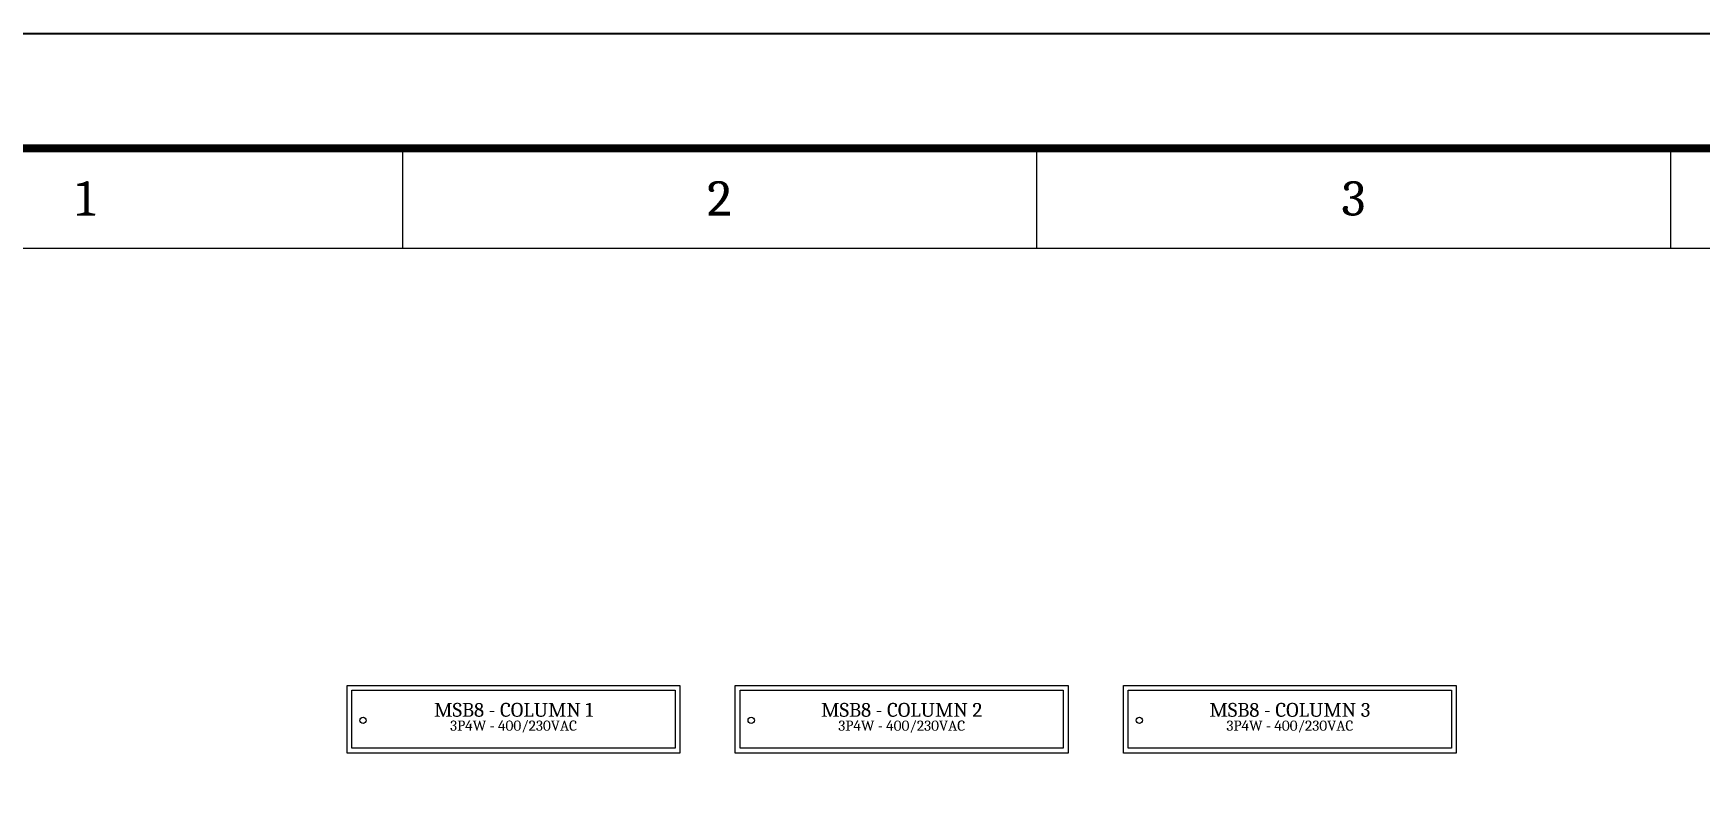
# Model space of a CAD drawing. Header units: millimetres. Extents: x -116965 to 323937, y 291661 to 566926.
# Drawn here: x -49848 to -46843, y 330872 to 332235 of the extents above; entities that cross this region are included whole.
import ezdxf
from ezdxf.enums import TextEntityAlignment as Align

# ---------------------------------------------------------------- set-up
doc = ezdxf.new("R2010")
doc.units = ezdxf.units.MM
doc.layers.get('0').update_dxf_attribs({"lineweight": 18})
doc.layers.add('BUSBAR', color=31, linetype='Continuous', lineweight=13)
doc.layers.add('dien', color=2, linetype='Continuous')
doc.styles.add('hwBorder', font='Cambria.ttf')
doc.styles.add('hwTech', font='Cambria.ttf')

# ---------------------------------------------------------------- blocks, each defined once
blk = doc.blocks.new('*U1980')
at = {"color": 5}
for p, q in [((37.568, 198.621), (37.568, 194.282)), ((65.136, 198.621), (65.136, 194.282)), ((92.704, 198.621), (92.704, 194.282))]:
    blk.add_line(p, q, dxfattribs=at)
at = {"color": 5, "const_width": 0.35}
blk.add_lwpolyline([(10, 198.621), (285.679, 198.621), (285.679, 5), (10, 5)], close=True, dxfattribs=at)
at = {"color": 5}
blk.add_lwpolyline([(14.339, 194.282), (281.339, 194.282), (281.339, 9.339), (14.339, 9.339)], close=True, dxfattribs=at)
at = {"layer": 'Defpoints', "color": 4}
blk.add_lwpolyline([(0, 203.621), (290.679, 203.621), (290.679, 0), (0, 0)], close=True, dxfattribs=at)
at = {"color": 253, "style": 'hwBorder'}
for s, p in [('1', (23.784, 196.452)), ('2', (51.352, 196.452)), ('3', (78.92, 196.452))]:
    blk.add_text(s, height=1.5, dxfattribs=at).set_placement(p, align=Align.MIDDLE_CENTER)
at = {"color": 6, "style": 'hwBorder', "flags": 8}
for tag, p in [("DWG'SNAME", (266.339, 58.998)), ("DWG'SCODE2", (266.339, 51.052))]:
    blk.add_attdef(tag, text='', height=1.5, dxfattribs=at).set_placement(p, align=Align.MIDDLE_CENTER)
at = {"color": 253, "style": 'hwBorder', "flags": 8}
for tag, p in [('REV_0', (253.339, 43.788)), ('REV_MODIFY0', (264.339, 44.1)), ('REV_DATE0', (277.339, 44.1)), ('REV_MODIFY1', (264.339, 40.789)), ('REV_1', (253.339, 40.477)), ('REV_DATE1', (277.339, 40.789)), ('REV_MODIFY2', (264.339, 37.479)), ('REV_DATE2', (277.339, 37.479)), ('REV_2', (253.339, 37.166)), ('REV_3', (253.339, 33.856)), ('REV_MODIFY3', (264.339, 34.169)), ('REV_DATE3', (277.339, 34.169)), ('REV_MODIFY4', (264.339, 30.858)), ('REV_DATE4', (277.339, 30.858)), ('REV_4', (253.339, 30.545))]:
    blk.add_attdef(tag, text='', height=1, dxfattribs=at).set_placement(p, align=Align.MIDDLE_CENTER)
at = {"color": 6, "style": 'hwBorder', "flags": 8}
for tag, p in [('TOLERANCE', (261.539, 27.216)), ('PAGE', (259.339, 15.298))]:
    blk.add_attdef(tag, text='', height=1.5, dxfattribs=at).set_placement(p, align=Align.MIDDLE_LEFT)

msp = doc.modelspace()

# ---------------------------------------------------------------- linework, layer by layer
at = {"layer": 'BUSBAR'}
for points in [[(-49282.337221, 331059.821448), (-48682.337221, 331059.821448), (-48682.337221, 330937.964305), (-49282.337221, 330937.964305), (-49282.337221, 331059.821448)], [(-48582.337221, 331059.772968), (-47982.337221, 331059.772968), (-47982.337221, 330937.915825), (-48582.337221, 330937.915825), (-48582.337221, 331059.772968)], [(-47882.337221, 331059.772968), (-47282.337221, 331059.772968), (-47282.337221, 330937.915825), (-47882.337221, 330937.915825), (-47882.337221, 331059.772968)]]:
    msp.add_lwpolyline(points, dxfattribs=at)
for points in [[(-49273.765793, 331051.25002), (-48690.90865, 331051.25002), (-48690.90865, 330946.535734), (-49273.765793, 330946.535734)], [(-48573.765793, 331051.20154), (-47990.90865, 331051.20154), (-47990.90865, 330946.487254), (-48573.765793, 330946.487254)], [(-47873.765793, 331051.20154), (-47290.90865, 331051.20154), (-47290.90865, 330946.487254), (-47873.765793, 330946.487254)]]:
    msp.add_lwpolyline(points, close=True, dxfattribs=at)
for centre in [(-49253.765793, 330997.017877), (-48553.765793, 330996.969397), (-47853.765793, 330996.969397)]:
    msp.add_circle(centre, 5.714286, dxfattribs=at)

# ---------------------------------------------------------------- block references
at = {"ltscale": 5, "xscale": 41.47693088945395, "yscale": 41.47693088945395, "zscale": 41.47693088945395}
msp.add_blockref('*U1980', (-50740.951789, 323789.550121), dxfattribs=at)

# ---------------------------------------------------------------- texts
at = {"lineweight": -3, "ltscale": 5, "char_height": 25, "attachment_point": 5, "style": 'hwTech'}
for s, insert in [('MSB8 - COLUMN 1', (-48982.337221, 331015.669621)), ('MSB8 - COLUMN 2', (-48282.337221, 331015.621141)), ('MSB8 - COLUMN 3', (-47582.337221, 331015.621141))]:
    msp.add_mtext_dynamic_manual_height_columns(s, width=483.48528516, gutter_width=40, heights=[0], dxfattribs=dict(at, insert=insert))
at = {"layer": 'dien', "color": 6, "linetype": 'Continuous', "lineweight": 30, "char_height": 50, "width": 829.80083918, "attachment_point": 5, "style": 'hwTech'}
for insert in [(-48982.337221, 330985.571956), (-48282.337221, 330985.523476), (-47582.337221, 330985.523476)]:
    msp.add_mtext('{\\H0.3667x;3P4W - 400/230VAC} ', dxfattribs=dict(at, insert=insert))

doc.saveas('drawing.dxf')
